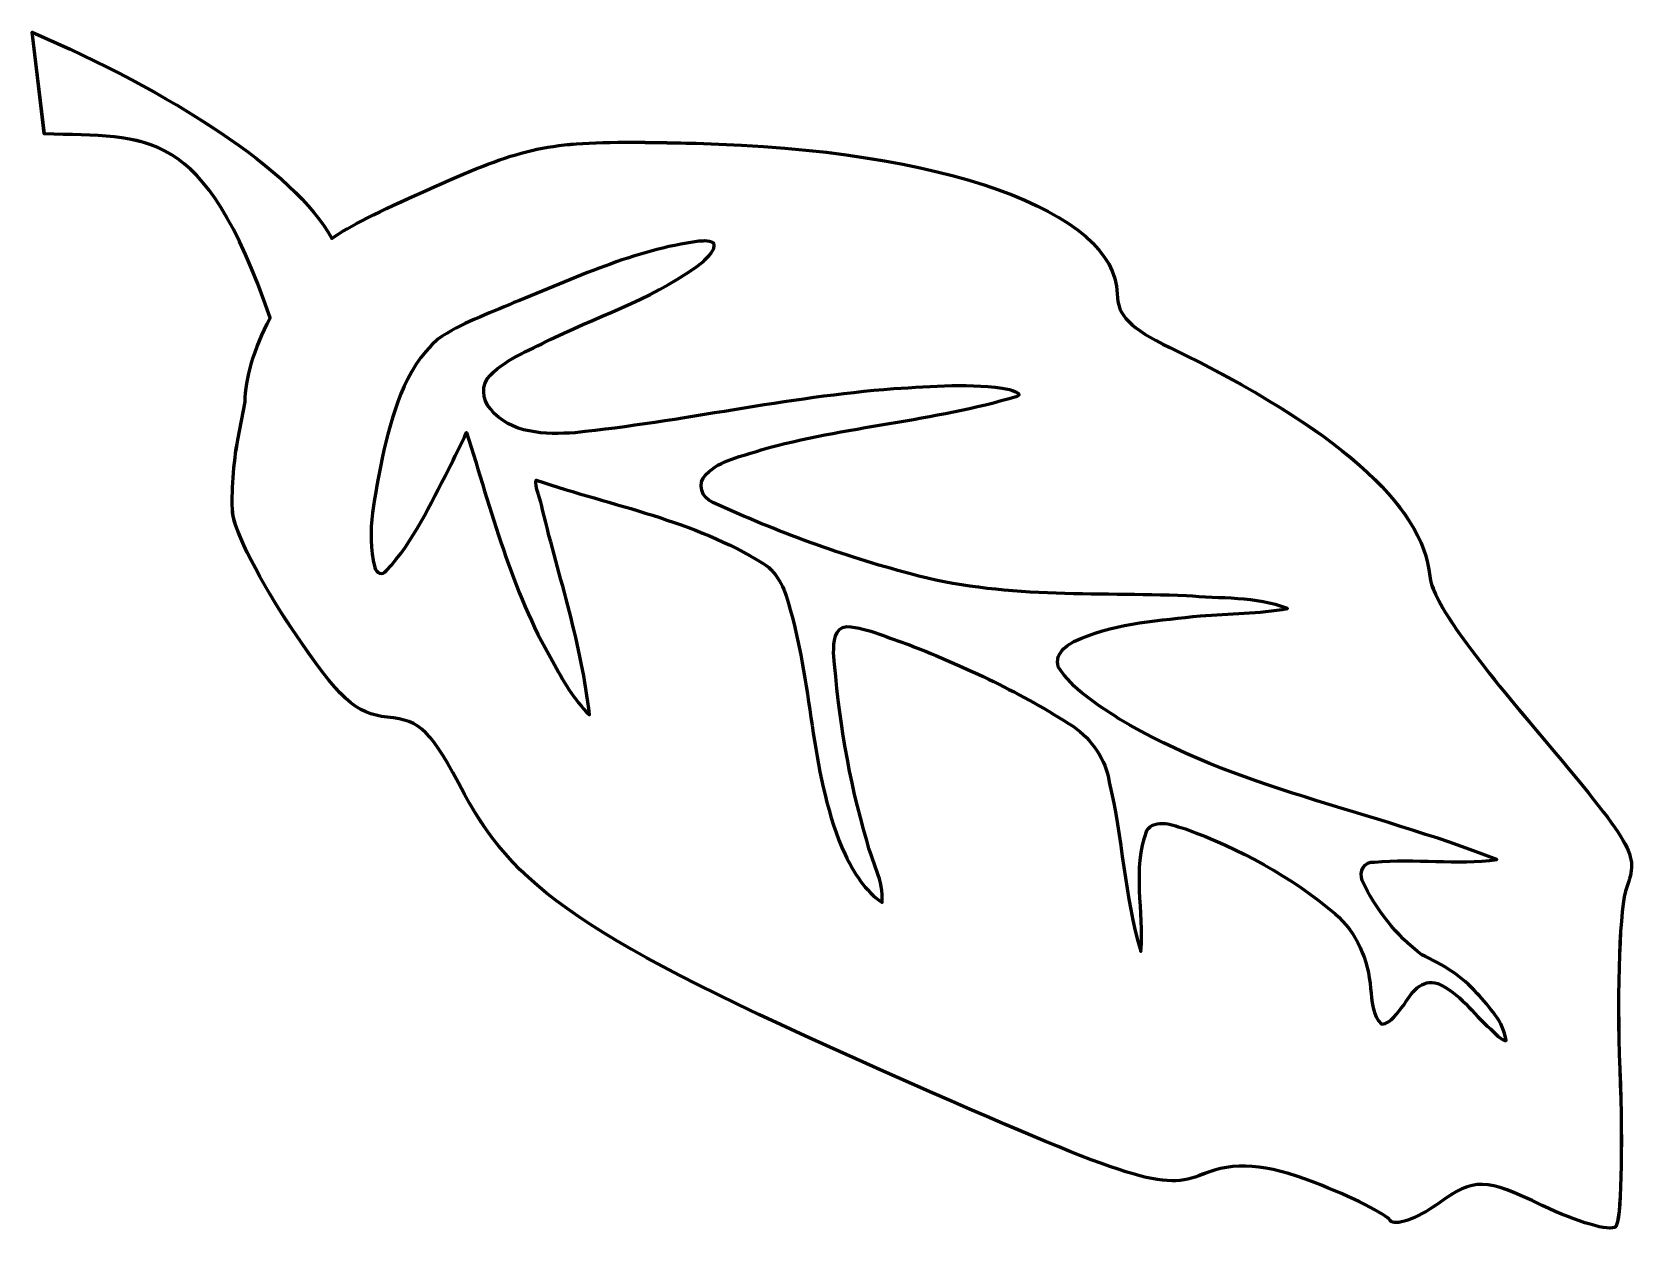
# Model space of a CAD drawing. Header units: centimetres. Extents: x -11.6 to 11.8, y -8.8 to 8.7.
import ezdxf

# ---------------------------------------------------------------- set-up
doc = ezdxf.new("R2010")
doc.units = ezdxf.units.CM
doc.header["$MEASUREMENT"] = 0
doc.layers.add('Layer 1', color=7, linetype='Continuous')

msp = doc.modelspace()

# ---------------------------------------------------------------- linework, layer by layer
at = {"layer": 'Layer 1', "color": 97, "lineweight": 60}
for points, knots in [([(-11.64759, 8.70729), (-11.64759, 8.70729), (-11.46982, 7.22397), (-11.46982, 7.22397), (-11.46982, 7.22397), (-9.94792, 7.172), (-9.15916, 7.36668), (-8.17906, 4.54258), (-8.17906, 4.54258), (-8.17935, 4.54203), (-8.1796, 4.54147), (-8.17989, 4.54093), (-8.17989, 4.54093), (-8.4166, 4.0936), (-8.54168, 3.64907), (-8.54535, 3.31806), (-8.54535, 3.31806), (-8.54535, 3.31806), (-8.65118, 2.76657), (-8.65118, 2.76657), (-8.65118, 2.76657), (-8.71303, 2.44381), (-8.74673, 1.96645), (-8.72642, 1.70576), (-8.72642, 1.70576), (-8.70611, 1.44506), (-8.31614, 0.67982), (-7.85991, 0.00581), (-7.85991, 0.00581), (-7.16495, -1.02092), (-6.93979, -1.22877), (-6.47085, -1.27659), (-6.47085, -1.27659), (-5.98245, -1.3264), (-5.83969, -1.46939), (-5.3472, -2.39942), (-5.3472, -2.39942), (-4.58161, -3.84517), (-3.39765, -4.61176), (1.16982, -6.62118), (1.16982, -6.62118), (4.41068, -8.04697), (4.8265, -8.17697), (5.40398, -7.94079), (5.40398, -7.94079), (5.86848, -7.75082), (6.31604, -7.7835), (7.03365, -8.06068), (7.03365, -8.06068), (7.57776, -8.27085), (8.07481, -8.51928), (8.13829, -8.61217), (8.13829, -8.61217), (8.20176, -8.70506), (8.51774, -8.59337), (8.84026, -8.36412), (8.84026, -8.36412), (9.3684, -7.98872), (9.51858, -7.99128), (10.35252, -8.39389), (10.35252, -8.39389), (10.86178, -8.63976), (11.34258, -8.77946), (11.4216, -8.70395), (11.4216, -8.70395), (11.50062, -8.62844), (11.52804, -7.59633), (11.48196, -6.41034), (11.48196, -6.41034), (11.43588, -5.22436), (11.48103, -4.02845), (11.58283, -3.75293), (11.58283, -3.75293), (11.75945, -3.27494), (11.69889, -3.17036), (10.26239, -1.46759), (10.26239, -1.46759), (9.2093, -0.2193), (8.7439, 0.45572), (8.71375, 0.77806), (8.71375, 0.77806), (8.61657, 1.81698), (7.3376, 2.94283), (4.92855, 4.10933), (4.92855, 4.10933), (4.3469, 4.39097), (4.16432, 4.57654), (4.15878, 4.89233), (4.15878, 4.89233), (4.13761, 6.0981), (1.61711, 6.9999), (-1.97625, 7.08672), (-1.97625, 7.08672), (-2.37853, 7.09644), (-2.7129, 7.10285), (-3.00151, 7.10243), (-3.00151, 7.10243), (-4.25214, 7.10062), (-4.63742, 6.96786), (-5.90779, 6.39963), (-5.90779, 6.39963), (-6.61176, 6.08475), (-7.02575, 5.88383), (-7.2828, 5.69766), (-7.2828, 5.69766), (-7.82264, 6.69715), (-9.66339, 7.84984), (-11.64759, 8.70729)], [0, 0, 0, 0, 0.03571429, 0.03571429, 0.03571429, 0.03571429, 0.07142857, 0.07142857, 0.07142857, 0.07142857, 0.10714286, 0.10714286, 0.10714286, 0.10714286, 0.14285714, 0.14285714, 0.14285714, 0.14285714, 0.17857143, 0.17857143, 0.17857143, 0.17857143, 0.21428571, 0.21428571, 0.21428571, 0.21428571, 0.25, 0.25, 0.25, 0.25, 0.28571429, 0.28571429, 0.28571429, 0.28571429, 0.32142857, 0.32142857, 0.32142857, 0.32142857, 0.35714286, 0.35714286, 0.35714286, 0.35714286, 0.39285714, 0.39285714, 0.39285714, 0.39285714, 0.42857143, 0.42857143, 0.42857143, 0.42857143, 0.46428571, 0.46428571, 0.46428571, 0.46428571, 0.5, 0.5, 0.5, 0.5, 0.53571429, 0.53571429, 0.53571429, 0.53571429, 0.57142857, 0.57142857, 0.57142857, 0.57142857, 0.60714286, 0.60714286, 0.60714286, 0.60714286, 0.64285714, 0.64285714, 0.64285714, 0.64285714, 0.67857143, 0.67857143, 0.67857143, 0.67857143, 0.71428571, 0.71428571, 0.71428571, 0.71428571, 0.75, 0.75, 0.75, 0.75, 0.78571429, 0.78571429, 0.78571429, 0.78571429, 0.82142857, 0.82142857, 0.82142857, 0.82142857, 0.85714286, 0.85714286, 0.85714286, 0.85714286, 0.89285714, 0.89285714, 0.89285714, 0.89285714, 0.92857143, 0.92857143, 0.92857143, 0.92857143, 1, 1, 1, 1]), ([(-1.85056, 5.66293), (-1.80233, 5.66352), (-1.7544, 5.65736), (-1.71579, 5.62903), (-1.71579, 5.62903), (-1.68626, 5.53239), (-1.80278, 5.42903), (-1.86793, 5.3661), (-1.86793, 5.3661), (-2.51106, 4.85923), (-3.30887, 4.60601), (-4.03999, 4.25568), (-4.03999, 4.25568), (-4.35909, 4.09232), (-4.71371, 3.96136), (-4.97182, 3.7075), (-4.97182, 3.7075), (-5.11219, 3.57224), (-5.0916, 3.3542), (-4.97099, 3.21471), (-4.97099, 3.21471), (-4.68249, 2.84957), (-4.16548, 2.83865), (-3.7382, 2.8691), (-3.7382, 2.8691), (-2.18443, 3.02559), (-0.65354, 3.39153), (0.90689, 3.50575), (0.90689, 3.50575), (1.46527, 3.53681), (2.03719, 3.59802), (2.58865, 3.49417), (2.58865, 3.49417), (2.62744, 3.47859), (2.79783, 3.4322), (2.70027, 3.40239), (2.70027, 3.40239), (1.48516, 3.03293), (0.19726, 2.96569), (-1.02622, 2.61939), (-1.02622, 2.61939), (-1.30055, 2.52376), (-1.62154, 2.47573), (-1.83155, 2.2589), (-1.83155, 2.2589), (-1.96795, 2.13359), (-1.89236, 1.91349), (-1.73068, 1.85376), (-1.73068, 1.85376), (-0.8057, 1.42776), (0.16018, 1.06982), (1.14832, 0.81196), (1.14832, 0.81196), (2.45606, 0.44775), (3.82703, 0.54167), (5.16999, 0.49198), (5.16999, 0.49198), (5.66174, 0.44342), (6.17603, 0.48883), (6.64256, 0.30429), (6.64256, 0.30429), (6.22486, 0.23371), (5.79639, 0.23192), (5.37339, 0.20094), (5.37339, 0.20094), (4.78593, 0.13279), (4.17904, 0.10347), (3.62879, -0.13227), (3.62879, -0.13227), (3.4599, -0.19087), (3.23804, -0.33571), (3.30219, -0.54485), (3.30219, -0.54485), (3.51244, -0.87478), (3.86215, -1.08931), (4.18606, -1.29974), (4.18606, -1.29974), (5.87779, -2.32128), (7.87298, -2.6356), (9.6927, -3.35439), (9.6927, -3.35439), (9.10203, -3.43119), (8.50099, -3.33576), (7.90759, -3.39077), (7.90759, -3.39077), (7.76084, -3.37158), (7.68093, -3.53316), (7.72982, -3.65701), (7.72982, -3.65701), (7.9258, -4.08019), (8.22505, -4.46033), (8.59716, -4.7418), (8.59716, -4.7418), (8.89779, -4.8762), (9.18306, -5.05551), (9.40414, -5.30321), (9.40414, -5.30321), (9.57624, -5.50414), (9.79228, -5.71523), (9.82499, -5.9903), (9.82499, -5.9903), (9.76508, -5.9993), (9.65926, -5.87657), (9.59844, -5.82163), (9.59844, -5.82163), (9.34278, -5.60051), (9.14927, -5.29238), (8.82867, -5.161), (8.82867, -5.161), (8.60034, -5.0728), (8.42962, -5.31188), (8.33092, -5.48098), (8.33092, -5.48098), (8.23851, -5.57657), (8.15863, -5.74087), (8.01259, -5.753), (8.01259, -5.753), (7.87399, -5.6282), (7.87439, -5.40745), (7.84971, -5.23293), (7.84971, -5.23293), (7.82406, -4.81687), (7.6458, -4.41795), (7.33295, -4.13904), (7.33295, -4.13904), (6.69115, -3.60319), (5.94436, -3.18777), (5.15427, -2.90707), (5.15427, -2.90707), (4.98295, -2.85436), (4.71995, -2.74247), (4.5912, -2.93022), (4.5912, -2.93022), (4.37766, -3.49226), (4.55265, -4.10869), (4.50604, -4.69301), (4.50604, -4.69301), (4.25979, -3.8899), (4.2429, -3.03703), (4.04219, -2.22246), (4.04219, -2.22246), (3.99106, -1.8921), (3.79378, -1.60147), (3.52129, -1.41548), (3.52129, -1.41548), (2.77557, -0.92993), (1.96238, -0.54819), (1.1326, -0.22485), (1.1326, -0.22485), (0.83283, -0.12791), (0.53972, 0.02365), (0.22227, 0.04387), (0.22227, 0.04387), (0.03295, 0.03601), (0.03015, -0.19352), (0.02879, -0.33812), (0.02879, -0.33812), (0.09753, -1.26314), (0.24995, -2.18755), (0.51083, -3.07738), (0.51083, -3.07738), (0.57931, -3.3783), (0.76461, -3.66253), (0.73407, -3.97862), (0.73407, -3.97862), (0.48924, -3.81179), (0.32525, -3.54401), (0.19581, -3.28078), (0.19581, -3.28078), (-0.31502, -2.15416), (-0.26345, -0.87432), (-0.60786, 0.29936), (-0.60786, 0.29936), (-0.66683, 0.55458), (-0.76682, 0.81659), (-0.99812, 0.96165), (-0.99812, 0.96165), (-2.00045, 1.59098), (-3.19155, 1.80254), (-4.30293, 2.17543), (-4.30293, 2.17543), (-4.33662, 2.09929), (-4.23109, 1.87612), (-4.21198, 1.74383), (-4.21198, 1.74383), (-3.97066, 0.75089), (-3.63599, -0.22735), (-3.52902, -1.24513), (-3.52902, -1.24513), (-3.75454, -1.02154), (-3.91764, -0.74099), (-4.06728, -0.46296), (-4.06728, -0.46296), (-4.66524, 0.5667), (-4.96079, 1.73772), (-5.31744, 2.87079), (-5.31744, 2.87079), (-5.40471, 2.69026), (-5.49392, 2.51043), (-5.58285, 2.33087), (-5.58285, 2.33087), (-5.84966, 1.82218), (-6.09048, 1.28589), (-6.48326, 0.85913), (-6.48326, 0.85913), (-6.54656, 0.78549), (-6.63463, 0.81396), (-6.65441, 0.90543), (-6.65441, 0.90543), (-6.79391, 1.42907), (-6.64128, 1.97452), (-6.5494, 2.49541), (-6.5494, 2.49541), (-6.40739, 3.11591), (-6.23351, 3.79913), (-5.73663, 4.23174), (-5.73663, 4.23174), (-5.40188, 4.47119), (-5.00032, 4.59397), (-4.62786, 4.76504), (-4.62786, 4.76504), (-3.74814, 5.11311), (-2.87931, 5.5374), (-1.93572, 5.65801), (-1.93572, 5.65801), (-1.90857, 5.65972), (-1.87949, 5.66262), (-1.85056, 5.66297), (-1.85056, 5.66297), (-1.85056, 5.66297), (-1.85056, 5.66293), (-1.85056, 5.66293)], [0, 0, 0, 0, 0.01694915, 0.01694915, 0.01694915, 0.01694915, 0.03389831, 0.03389831, 0.03389831, 0.03389831, 0.05084746, 0.05084746, 0.05084746, 0.05084746, 0.06779661, 0.06779661, 0.06779661, 0.06779661, 0.08474576, 0.08474576, 0.08474576, 0.08474576, 0.10169492, 0.10169492, 0.10169492, 0.10169492, 0.11864407, 0.11864407, 0.11864407, 0.11864407, 0.13559322, 0.13559322, 0.13559322, 0.13559322, 0.15254237, 0.15254237, 0.15254237, 0.15254237, 0.16949153, 0.16949153, 0.16949153, 0.16949153, 0.18644068, 0.18644068, 0.18644068, 0.18644068, 0.20338983, 0.20338983, 0.20338983, 0.20338983, 0.22033898, 0.22033898, 0.22033898, 0.22033898, 0.23728814, 0.23728814, 0.23728814, 0.23728814, 0.25423729, 0.25423729, 0.25423729, 0.25423729, 0.27118644, 0.27118644, 0.27118644, 0.27118644, 0.28813559, 0.28813559, 0.28813559, 0.28813559, 0.30508475, 0.30508475, 0.30508475, 0.30508475, 0.3220339, 0.3220339, 0.3220339, 0.3220339, 0.33898305, 0.33898305, 0.33898305, 0.33898305, 0.3559322, 0.3559322, 0.3559322, 0.3559322, 0.37288136, 0.37288136, 0.37288136, 0.37288136, 0.38983051, 0.38983051, 0.38983051, 0.38983051, 0.40677966, 0.40677966, 0.40677966, 0.40677966, 0.42372881, 0.42372881, 0.42372881, 0.42372881, 0.44067797, 0.44067797, 0.44067797, 0.44067797, 0.45762712, 0.45762712, 0.45762712, 0.45762712, 0.47457627, 0.47457627, 0.47457627, 0.47457627, 0.49152542, 0.49152542, 0.49152542, 0.49152542, 0.50847458, 0.50847458, 0.50847458, 0.50847458, 0.52542373, 0.52542373, 0.52542373, 0.52542373, 0.54237288, 0.54237288, 0.54237288, 0.54237288, 0.55932203, 0.55932203, 0.55932203, 0.55932203, 0.57627119, 0.57627119, 0.57627119, 0.57627119, 0.59322034, 0.59322034, 0.59322034, 0.59322034, 0.61016949, 0.61016949, 0.61016949, 0.61016949, 0.62711864, 0.62711864, 0.62711864, 0.62711864, 0.6440678, 0.6440678, 0.6440678, 0.6440678, 0.66101695, 0.66101695, 0.66101695, 0.66101695, 0.6779661, 0.6779661, 0.6779661, 0.6779661, 0.69491525, 0.69491525, 0.69491525, 0.69491525, 0.71186441, 0.71186441, 0.71186441, 0.71186441, 0.72881356, 0.72881356, 0.72881356, 0.72881356, 0.74576271, 0.74576271, 0.74576271, 0.74576271, 0.76271186, 0.76271186, 0.76271186, 0.76271186, 0.77966102, 0.77966102, 0.77966102, 0.77966102, 0.79661017, 0.79661017, 0.79661017, 0.79661017, 0.81355932, 0.81355932, 0.81355932, 0.81355932, 0.83050847, 0.83050847, 0.83050847, 0.83050847, 0.84745763, 0.84745763, 0.84745763, 0.84745763, 0.86440678, 0.86440678, 0.86440678, 0.86440678, 0.88135593, 0.88135593, 0.88135593, 0.88135593, 0.89830508, 0.89830508, 0.89830508, 0.89830508, 0.91525424, 0.91525424, 0.91525424, 0.91525424, 0.93220339, 0.93220339, 0.93220339, 0.93220339, 0.94915254, 0.94915254, 0.94915254, 0.94915254, 0.96610169, 0.96610169, 0.96610169, 0.96610169, 1, 1, 1, 1])]:
    msp.add_open_spline(points, degree=3, knots=knots, dxfattribs=at)
at = {"layer": 'Layer 1', "color": 38, "lineweight": 60}
msp.add_open_spline([(-11.64724, 8.70718), (-11.64724, 8.70718), (-11.47011, 7.22428), (-11.47011, 7.22428), (-11.47011, 7.22428), (-9.94821, 7.17231), (-9.15881, 7.36656), (-8.17872, 4.54247), (-8.17872, 4.54247), (-8.17901, 4.54192), (-8.17926, 4.54136), (-8.17955, 4.54082), (-8.17955, 4.54082), (-8.41626, 4.09349), (-8.54134, 3.64896), (-8.54501, 3.31795), (-8.54501, 3.31795), (-8.54501, 3.31795), (-8.65084, 2.76646), (-8.65084, 2.76646), (-8.65084, 2.76646), (-8.71269, 2.4437), (-8.74639, 1.96634), (-8.72608, 1.70565), (-8.72608, 1.70565), (-8.70577, 1.44495), (-8.3158, 0.67971), (-7.85957, 0.0057), (-7.85957, 0.0057), (-7.16461, -1.02103), (-6.93945, -1.22888), (-6.47051, -1.2767), (-6.47051, -1.2767), (-5.98211, -1.32651), (-5.83935, -1.4695), (-5.34686, -2.39953), (-5.34686, -2.39953), (-4.58127, -3.84528), (-3.39731, -4.61187), (1.17016, -6.62129), (1.17016, -6.62129), (4.41102, -8.04708), (4.82684, -8.17708), (5.40432, -7.9409), (5.40432, -7.9409), (5.86882, -7.75093), (6.31638, -7.7836), (7.03399, -8.06079), (7.03399, -8.06079), (7.5781, -8.27096), (8.07515, -8.51939), (8.13863, -8.61228), (8.13863, -8.61228), (8.2021, -8.70517), (8.51808, -8.59348), (8.8406, -8.36423), (8.8406, -8.36423), (9.36874, -7.98883), (9.51892, -7.99138), (10.35286, -8.394), (10.35286, -8.394), (10.86212, -8.63986), (11.34292, -8.77956), (11.42194, -8.70406), (11.42194, -8.70406), (11.50096, -8.62855), (11.52838, -7.59644), (11.4823, -6.41045), (11.4823, -6.41045), (11.43622, -5.22447), (11.48137, -4.02856), (11.58317, -3.75304), (11.58317, -3.75304), (11.75979, -3.27505), (11.69923, -3.17047), (10.26273, -1.4677), (10.26273, -1.4677), (9.20964, -0.21941), (8.74424, 0.45561), (8.71409, 0.77795), (8.71409, 0.77795), (8.61691, 1.81687), (7.33794, 2.94272), (4.92889, 4.10922), (4.92889, 4.10922), (4.34724, 4.39086), (4.16466, 4.57643), (4.15912, 4.89222), (4.15912, 4.89222), (4.13795, 6.09799), (1.61745, 6.99979), (-1.97591, 7.08661), (-1.97591, 7.08661), (-2.37819, 7.09633), (-2.71256, 7.10274), (-3.00117, 7.10232), (-3.00117, 7.10232), (-4.2518, 7.10051), (-4.63708, 6.96775), (-5.90745, 6.39952), (-5.90745, 6.39952), (-6.61142, 6.08464), (-7.02541, 5.88372), (-7.28246, 5.69755), (-7.28246, 5.69755), (-7.82231, 6.69705), (-9.66306, 7.84973), (-11.64726, 8.70719), (-11.64726, 8.70719), (-11.64726, 8.70719), (-11.64724, 8.70718), (-11.64724, 8.70718)], degree=3, knots=[0, 0, 0, 0, 0.03448276, 0.03448276, 0.03448276, 0.03448276, 0.06896552, 0.06896552, 0.06896552, 0.06896552, 0.10344828, 0.10344828, 0.10344828, 0.10344828, 0.13793103, 0.13793103, 0.13793103, 0.13793103, 0.17241379, 0.17241379, 0.17241379, 0.17241379, 0.20689655, 0.20689655, 0.20689655, 0.20689655, 0.24137931, 0.24137931, 0.24137931, 0.24137931, 0.27586207, 0.27586207, 0.27586207, 0.27586207, 0.31034483, 0.31034483, 0.31034483, 0.31034483, 0.34482759, 0.34482759, 0.34482759, 0.34482759, 0.37931034, 0.37931034, 0.37931034, 0.37931034, 0.4137931, 0.4137931, 0.4137931, 0.4137931, 0.44827586, 0.44827586, 0.44827586, 0.44827586, 0.48275862, 0.48275862, 0.48275862, 0.48275862, 0.51724138, 0.51724138, 0.51724138, 0.51724138, 0.55172414, 0.55172414, 0.55172414, 0.55172414, 0.5862069, 0.5862069, 0.5862069, 0.5862069, 0.62068966, 0.62068966, 0.62068966, 0.62068966, 0.65517241, 0.65517241, 0.65517241, 0.65517241, 0.68965517, 0.68965517, 0.68965517, 0.68965517, 0.72413793, 0.72413793, 0.72413793, 0.72413793, 0.75862069, 0.75862069, 0.75862069, 0.75862069, 0.79310345, 0.79310345, 0.79310345, 0.79310345, 0.82758621, 0.82758621, 0.82758621, 0.82758621, 0.86206897, 0.86206897, 0.86206897, 0.86206897, 0.89655172, 0.89655172, 0.89655172, 0.89655172, 0.93103448, 0.93103448, 0.93103448, 0.93103448, 1, 1, 1, 1], dxfattribs=at)

doc.saveas('drawing.dxf')
